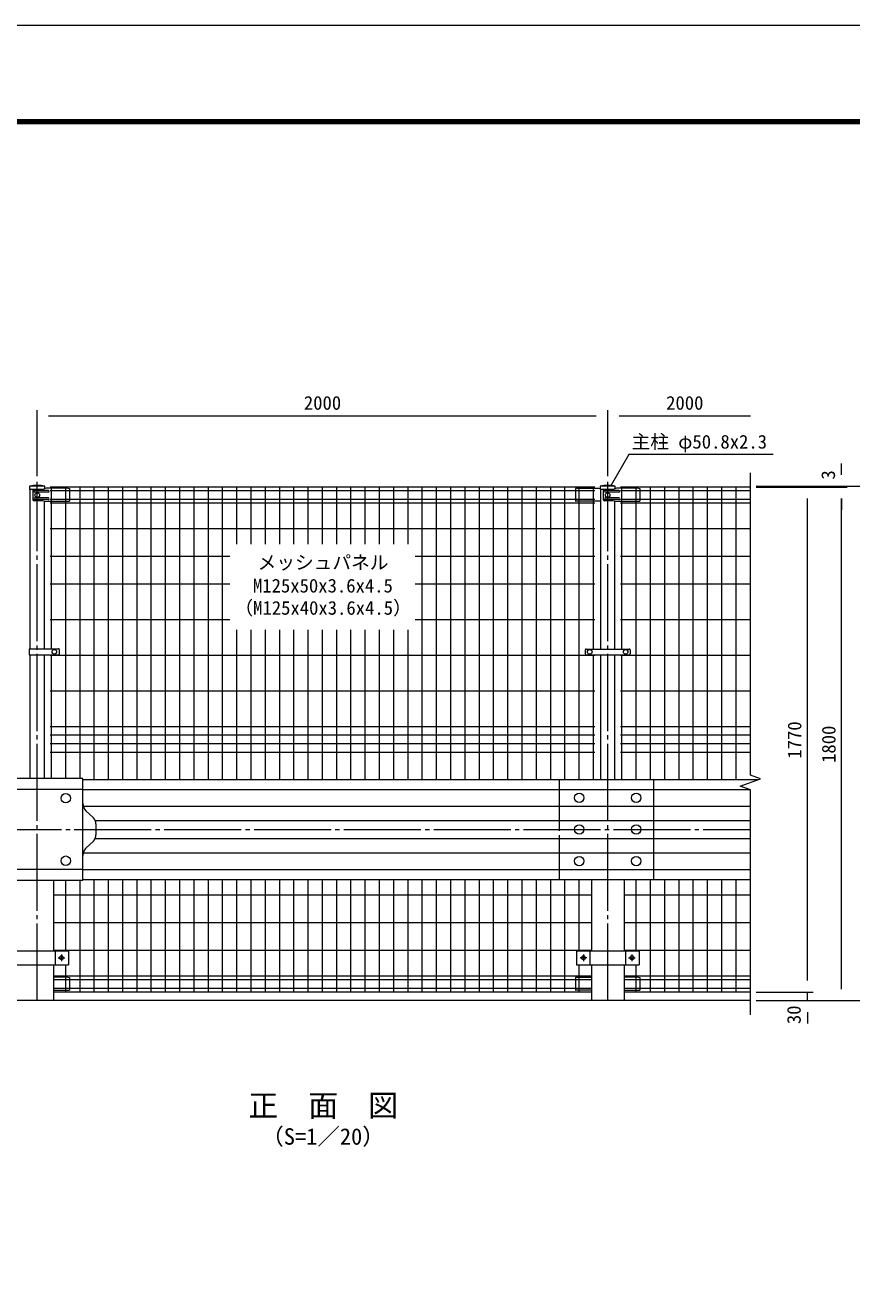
# Model space of a CAD drawing. Units: millimetres, scale not verified. Extents: x -6301 to 6299, y -4455 to 4455.
# Drawn here: x -4035 to -1137, y 36 to 4455 of the extents above; entities that cross this region are included whole.
import ezdxf
from ezdxf.enums import TextEntityAlignment as Align

# ---------------------------------------------------------------- set-up
doc = ezdxf.new("R2010")
doc.units = ezdxf.units.MM
doc.header["$LTSCALE"] = 15
doc.linetypes.add('LONG_CHAIN', pattern=[21, 18, -1, 1, -1])
doc.linetypes.add('LONG_DASHED2', pattern=[13, 12, -1])
for name, color, linetype, lineweight in [('0-0_D-STR-TXT', 7, 'Continuous', 9), ('0-1_D-TTL', 7, 'Continuous', 9), ('0-2_D-TTL-TXT', 7, 'Continuous', 9), ('0-3_D-STR2', 7, 'Continuous', 9), ('0-4_D-STR-DIM', 7, 'Continuous', 9), ('0-5_0', 7, 'Continuous', 9), ('0-6_D-STR1', 1, 'Continuous', 9), ('0-7_D-BMK', 2, 'LONG_CHAIN', 9), ('0-8_D-STR3', 3, 'Continuous', 9), ('0-C_D-STR4', 7, 'Continuous', 9), ('0-D_1', 7, 'Continuous', 9)]:
    doc.layers.add(name, color=color, linetype=linetype, lineweight=lineweight)
doc.styles.add('ＭＳ ゴシック', font='')
doc.styles.get('ＭＳ ゴシック').set_extended_font_data('MS Gothic')

msp = doc.modelspace()

# ---------------------------------------------------------------- linework, layer by layer
at = {"layer": '0-0_D-STR-TXT'}
msp.add_lwpolyline([(-1412.49, 2949.81), (-1918.91, 2949.81), (-1980.42, 2843.26)], dxfattribs=at)
at = {"layer": '0-1_D-TTL', "color": 2}
msp.add_lwpolyline([(-6300.73, 4455), (6299.27, 4455), (6299.27, -4455), (-6300.73, -4455)], close=True, dxfattribs=at)
at = {"layer": '0-1_D-TTL'}
for points in [[(-5895.73, 4125), (5894.27, 4125), (5894.27, -4125), (-5895.73, -4125)], [(-5891.98, 4121.25), (5890.52, 4121.25), (5890.52, -4121.25), (-5891.98, -4121.25)], [(-5888.23, 4117.5), (5886.77, 4117.5), (5886.77, -4117.5), (-5888.23, -4117.5)], [(-5884.48, 4113.75), (5883.02, 4113.75), (5883.02, -4113.75), (-5884.48, -4113.75)], [(-5880.73, 4110), (5879.27, 4110), (5879.27, -4110), (-5880.73, -4110)]]:
    msp.add_lwpolyline(points, close=True, dxfattribs=at)
at = {"layer": '0-3_D-STR2'}
for p, q in [((-2037.85, 2836.08), (-3947.85, 2836.08)), ((-3942.85, 2269.33), (-3942.85, 2836.08)), ((-3892.85, 1814.08), (-3892.85, 2836.08)), ((-3842.85, 1814.08), (-3842.85, 2836.08)), ((-3792.85, 1811.08), (-3792.85, 2836.08)), ((-3742.85, 1811.08), (-3742.85, 2836.08)), ((-3692.85, 1811.08), (-3692.85, 2836.08)), ((-3642.85, 1811.08), (-3642.85, 2836.08)), ((-3592.85, 1811.08), (-3592.85, 2836.08)), ((-3542.85, 1811.08), (-3542.85, 2836.08)), ((-3492.85, 1811.08), (-3492.85, 2836.08)), ((-3442.85, 1811.08), (-3442.85, 2836.08)), ((-3392.85, 1811.08), (-3392.85, 2836.08)), ((-3342.85, 1811.08), (-3342.85, 2836.08)), ((-3292.85, 2636.08), (-3292.85, 2836.08)), ((-3242.85, 2636.08), (-3242.85, 2836.08)), ((-3192.85, 2636.08), (-3192.85, 2836.08)), ((-3142.85, 2636.08), (-3142.85, 2836.08)), ((-3092.85, 2636.08), (-3092.85, 2836.08)), ((-3042.85, 2636.08), (-3042.85, 2836.08)), ((-2992.85, 2636.08), (-2992.85, 2836.08)), ((-2942.85, 2636.08), (-2942.85, 2836.08)), ((-2892.85, 2636.08), (-2892.85, 2836.08)), ((-2842.85, 2636.08), (-2842.85, 2836.08)), ((-2792.85, 2636.08), (-2792.85, 2836.08)), ((-2742.85, 2636.08), (-2742.85, 2836.08)), ((-2692.85, 2636.08), (-2692.85, 2836.08)), ((-2642.85, 1811.08), (-2642.85, 2836.08)), ((-2592.85, 1811.08), (-2592.85, 2836.08)), ((-2542.85, 1811.08), (-2542.85, 2836.08)), ((-2492.85, 1811.08), (-2492.85, 2836.08)), ((-2442.85, 1811.08), (-2442.85, 2836.08)), ((-2392.85, 1811.08), (-2392.85, 2836.08)), ((-2342.85, 1811.08), (-2342.85, 2836.08)), ((-2292.85, 1811.08), (-2292.85, 2836.08)), ((-2242.85, 1811.08), (-2242.85, 2836.08)), ((-2192.85, 1811.08), (-2192.85, 2836.08)), ((-2142.85, 1811.08), (-2142.85, 2836.08)), ((-2092.85, 1811.08), (-2092.85, 2836.08)), ((-2042.85, 2268.33), (-2042.85, 2836.08)), ((-1492.85, 2836.08), (-1947.85, 2836.08)), ((-1942.85, 2268.33), (-1942.85, 2836.08)), ((-1892.85, 1811.08), (-1892.85, 2836.08)), ((-1842.85, 1811.08), (-1842.85, 2836.08)), ((-1792.85, 1811.08), (-1792.85, 2836.08)), ((-1742.85, 1811.08), (-1742.85, 2836.08)), ((-1692.85, 1811.08), (-1692.85, 2836.08)), ((-1642.85, 1811.08), (-1642.85, 2836.08)), ((-1592.85, 1811.08), (-1592.85, 2836.08)), ((-1542.85, 1811.08), (-1542.85, 2836.08)), ((-2037.85, 2823.2), (-3947.85, 2823.2)), ((-2037.85, 2792.95), (-3947.85, 2792.95)), ((-1492.85, 2823.2), (-1947.85, 2823.2)), ((-1492.85, 2792.95), (-1947.85, 2792.95)), ((-2037.85, 2780.08), (-3947.85, 2780.08)), ((-1492.85, 2780.08), (-1947.85, 2780.08)), ((-2037.85, 2690.08), (-3947.85, 2690.08)), ((-1492.85, 2690.08), (-1947.85, 2690.08)), ((-3317.85, 2593.08), (-3947.85, 2593.08)), ((-2037.85, 2593.08), (-2667.85, 2593.08)), ((-1492.85, 2593.08), (-1947.85, 2593.08)), ((-3317.85, 2496.08), (-3947.85, 2496.08)), ((-2037.85, 2496.08), (-2667.85, 2496.08)), ((-1492.85, 2496.08), (-1947.85, 2496.08)), ((-3317.85, 2371.08), (-3947.85, 2371.08)), ((-2037.85, 2371.08), (-2667.85, 2371.08)), ((-1492.85, 2371.08), (-1947.85, 2371.08)), ((-3292.85, 1811.08), (-3292.85, 2336.08)), ((-3242.85, 1811.08), (-3242.85, 2336.08)), ((-3192.85, 1811.08), (-3192.85, 2336.08)), ((-3142.85, 1811.08), (-3142.85, 2336.08)), ((-3092.85, 1811.08), (-3092.85, 2336.08)), ((-3042.85, 1811.08), (-3042.85, 2336.08)), ((-2992.85, 1811.08), (-2992.85, 2336.08)), ((-2942.85, 1811.08), (-2942.85, 2336.08)), ((-2892.85, 1811.08), (-2892.85, 2336.08)), ((-2842.85, 1811.08), (-2842.85, 2336.08)), ((-2792.85, 1811.08), (-2792.85, 2336.08)), ((-2742.85, 1811.08), (-2742.85, 2336.08)), ((-2692.85, 1811.08), (-2692.85, 2336.08)), ((-2037.85, 2246.08), (-3947.85, 2246.08)), ((-3942.85, 1814.08), (-3942.85, 2248.33)), ((-2042.85, 1811.08), (-2042.85, 2248.33)), ((-1492.85, 2246.08), (-1947.85, 2246.08)), ((-1942.85, 1811.08), (-1942.85, 2248.33)), ((-2037.85, 2121.08), (-3947.85, 2121.08)), ((-1492.85, 2121.08), (-1947.85, 2121.08)), ((-2037.85, 1996.08), (-3947.85, 1996.08)), ((-1492.85, 1996.08), (-1947.85, 1996.08)), ((-2037.85, 1966.08), (-3947.85, 1966.08)), ((-1492.85, 1966.08), (-1947.85, 1966.08)), ((-2037.85, 1936.08), (-3947.85, 1936.08)), ((-2037.85, 1906.08), (-3947.85, 1906.08)), ((-1492.85, 1936.08), (-1947.85, 1936.08)), ((-1492.85, 1906.08), (-1947.85, 1906.08)), ((-3792.85, 1066.08), (-3792.85, 1461.08)), ((-3742.85, 1066.08), (-3742.85, 1461.08)), ((-3692.85, 1066.08), (-3692.85, 1461.08)), ((-3642.85, 1066.08), (-3642.85, 1461.08)), ((-3592.85, 1066.08), (-3592.85, 1461.08)), ((-3542.85, 1066.08), (-3542.85, 1461.08)), ((-3492.85, 1066.08), (-3492.85, 1461.08)), ((-3442.85, 1066.08), (-3442.85, 1461.08)), ((-3392.85, 1066.08), (-3392.85, 1461.08)), ((-3342.85, 1066.08), (-3342.85, 1461.08)), ((-3292.85, 1066.08), (-3292.85, 1461.08)), ((-3242.85, 1066.08), (-3242.85, 1461.08)), ((-3192.85, 1066.08), (-3192.85, 1461.08)), ((-3142.85, 1066.08), (-3142.85, 1461.08)), ((-3092.85, 1066.08), (-3092.85, 1461.08)), ((-3042.85, 1066.08), (-3042.85, 1461.08)), ((-2992.85, 1066.08), (-2992.85, 1461.08)), ((-2942.85, 1066.08), (-2942.85, 1461.08)), ((-2892.85, 1066.08), (-2892.85, 1461.08)), ((-2842.85, 1066.08), (-2842.85, 1461.08)), ((-2792.85, 1066.08), (-2792.85, 1461.08)), ((-2742.85, 1066.08), (-2742.85, 1461.08)), ((-2692.85, 1066.08), (-2692.85, 1461.08)), ((-2642.85, 1066.08), (-2642.85, 1461.08)), ((-2592.85, 1066.08), (-2592.85, 1461.08)), ((-2542.85, 1066.08), (-2542.85, 1461.08)), ((-2492.85, 1066.08), (-2492.85, 1461.08)), ((-2442.85, 1066.08), (-2442.85, 1461.08)), ((-2392.85, 1066.08), (-2392.85, 1461.08)), ((-2342.85, 1066.08), (-2342.85, 1461.08)), ((-2292.85, 1066.08), (-2292.85, 1461.08)), ((-2242.85, 1066.08), (-2242.85, 1461.08)), ((-2192.85, 1066.08), (-2192.85, 1461.08)), ((-2142.85, 1066.08), (-2142.85, 1461.08)), ((-2092.85, 1211.08), (-2092.85, 1461.08)), ((-1892.85, 1211.08), (-1892.85, 1461.08)), ((-1842.85, 1066.08), (-1842.85, 1461.08)), ((-1792.85, 1066.08), (-1792.85, 1461.08)), ((-1742.85, 1066.08), (-1742.85, 1461.08)), ((-1692.85, 1066.08), (-1692.85, 1461.08)), ((-1642.85, 1066.08), (-1642.85, 1461.08)), ((-1592.85, 1066.08), (-1592.85, 1461.08)), ((-1542.85, 1066.08), (-1542.85, 1461.08)), ((-3892.85, 1211.08), (-3892.85, 1458.08)), ((-3842.85, 1066.08), (-3842.85, 1458.08)), ((-2050, 1406.08), (-3935.7, 1406.08)), ((-1492.85, 1406.08), (-1935.7, 1406.08)), ((-2050, 1309.08), (-3935.7, 1309.08)), ((-1492.85, 1309.08), (-1935.7, 1309.08)), ((-2050, 1212.08), (-3935.7, 1212.08)), ((-1492.85, 1212.08), (-1935.7, 1212.08)), ((-3892.85, 1066.08), (-3892.85, 1161.08)), ((-2092.85, 1066.08), (-2092.85, 1161.08)), ((-1892.85, 1066.08), (-1892.85, 1161.08)), ((-2050, 1122.08), (-3935.7, 1122.08)), ((-2050, 1109.2), (-3935.7, 1109.2)), ((-1492.85, 1122.08), (-1935.7, 1122.08)), ((-1492.85, 1109.2), (-1935.7, 1109.2)), ((-2050, 1078.95), (-3935.7, 1078.95)), ((-2050, 1066.08), (-3935.7, 1066.08)), ((-1492.85, 1078.95), (-1935.7, 1078.95)), ((-1492.85, 1066.08), (-1935.7, 1066.08))]:
    msp.add_line(p, q, dxfattribs=at)
at = {"layer": '0-4_D-STR-DIM'}
for p, q in [((-3992.85, 2874.08), (-3992.85, 3106.08)), ((-1992.85, 2874.08), (-1992.85, 3106.08)), ((-1992.85, 2874.08), (-1992.85, 3106.08)), ((-3952.85, 3086.08), (-2032.85, 3086.08)), ((-1952.85, 3086.08), (-1492.85, 3086.08)), ((-1172.85, 2879.08), (-1172.85, 2919.08)), ((-1492.85, 1826.73), (-1492.85, 2886.08)), ((-1472.85, 2839.08), (-1032.85, 2839.08)), ((-1472.85, 2839.08), (-1152.85, 2839.08)), ((-1472.85, 2836.08), (-1272.85, 2836.08)), ((-1472.85, 2836.08), (-1152.85, 2836.08)), ((-1472.85, 2836.08), (-1152.85, 2836.08)), ((-1172.85, 2836.08), (-1172.85, 2839.08)), ((-1292.85, 1106.08), (-1292.85, 2796.08)), ((-1172.85, 1076.08), (-1172.85, 2796.08)), ((-1172.85, 2796.08), (-1172.85, 2756.08)), ((-1528.08, 1788.25), (-1457.61, 1813.9)), ((-1457.61, 1813.9), (-1492.85, 1826.73)), ((-1492.85, 1775.43), (-1528.08, 1788.25)), ((-1492.85, 986.08), (-1492.85, 1775.43)), ((-1292.85, 1106.08), (-1292.85, 1146.08)), ((-1472.85, 1066.08), (-1272.85, 1066.08)), ((-1472.85, 1066.08), (-1272.85, 1066.08)), ((-1292.85, 1036.08), (-1292.85, 1066.08)), ((-1472.85, 1036.08), (-1272.85, 1036.08)), ((-1472.85, 1036.08), (-1152.85, 1036.08)), ((-1472.85, 1036.08), (-1032.85, 1036.08)), ((-1292.85, 996.08), (-1292.85, 956.08))]:
    msp.add_line(p, q, dxfattribs=at)
at = {"layer": '0-5_0'}
for p, q in [((-3832.85, 1776.08), (-4162.85, 1776.08)), ((-3832.85, 1811.08), (-1465.37, 1811.08)), ((-3832.85, 1776.13), (-1494.77, 1776.13)), ((-3831.61, 1717.81), (-1492.85, 1717.81)), ((-3822.05, 1701.74), (-3796.14, 1676.94)), ((-3789.48, 1667.47), (-1492.85, 1667.47)), ((-3786.88, 1655.27), (-3786.88, 1616.89)), ((-3796.14, 1595.22), (-3822.05, 1570.41)), ((-3789.48, 1604.69), (-1492.85, 1604.69)), ((-3831.61, 1554.34), (-1492.85, 1554.34)), ((-3832.85, 1496.08), (-4162.85, 1496.08)), ((-3832.85, 1496.03), (-1492.85, 1496.03)), ((-3832.85, 1461.08), (-1492.85, 1461.08)), ((-4102.85, 1211.08), (-3882.85, 1211.08)), ((-3930.15, 1211.08), (-3930.15, 1161.08)), ((-3882.85, 1211.08), (-3882.85, 1161.08)), ((-2102.85, 1211.08), (-1882.85, 1211.08)), ((-2102.85, 1211.08), (-2102.85, 1161.08)), ((-2055.55, 1211.08), (-2055.55, 1161.08)), ((-1930.15, 1211.08), (-1930.15, 1161.08)), ((-1882.85, 1211.08), (-1882.85, 1161.08)), ((-4102.85, 1161.08), (-3882.85, 1161.08)), ((-2102.85, 1161.08), (-1882.85, 1161.08))]:
    msp.add_line(p, q, dxfattribs=at)
msp.add_lwpolyline([(-4472.85, 1458.08), (-3832.85, 1458.08), (-3832.85, 1814.08), (-4472.85, 1814.08)], dxfattribs=at)
for centre, radius in [((-3892.85, 1745.58), 16.5), ((-2092.85, 1746.97), 16.5), ((-1892.85, 1746.97), 16.5), ((-2092.85, 1636.08), 16.5), ((-1892.85, 1636.08), 16.5), ((-3892.85, 1526.58), 16.5), ((-2092.85, 1525.19), 16.5), ((-1892.85, 1525.19), 16.5), ((-3907.85, 1186.08), 7), ((-2077.85, 1186.08), 7), ((-1907.85, 1186.08), 7)]:
    msp.add_circle(centre, radius, dxfattribs=at)
for centre, radius, start, end in [((-3797.85, 1727.02), 35, 180, 226.24934), ((-3816.88, 1655.27), 30, 0, 46.24934), ((-3816.88, 1616.89), 30, 313.75066, 0), ((-3797.85, 1545.13), 35, 133.75066, 180)]:
    msp.add_arc(centre, radius, start, end, dxfattribs=at)
at = {"layer": '0-6_D-STR1'}
for p, q in [((-3966.25, 2839.08), (-4019.45, 2839.08)), ((-4019.45, 2839.08), (-4019.45, 2828.08)), ((-3973.49, 2828.08), (-4019.45, 2828.08)), ((-4018.25, 2828.08), (-4018.25, 2269.33)), ((-3966.25, 2830.59), (-3966.25, 2839.08)), ((-1966.25, 2839.08), (-2019.45, 2839.08)), ((-2019.45, 2839.08), (-2019.45, 2828.08)), ((-1973.49, 2828.08), (-2019.45, 2828.08)), ((-2018.25, 2828.08), (-2018.25, 2268.33)), ((-1966.25, 2830.59), (-1966.25, 2839.08)), ((-3967.45, 2269.33), (-3967.45, 2786.26)), ((-1967.45, 2268.33), (-1967.45, 2786.26)), ((-4018.25, 2248.33), (-4018.25, 1814.08)), ((-3967.45, 1814.08), (-3967.45, 2248.33)), ((-2018.25, 2248.33), (-2018.25, 1811.08)), ((-1967.45, 1811.08), (-1967.45, 2248.33)), ((-2050, 1461.08), (-2050, 1211.08)), ((-1935.7, 1461.08), (-1935.7, 1211.08)), ((-3935.7, 1458.08), (-3935.7, 1211.08)), ((-3935.7, 1161.08), (-3935.7, 1036.08)), ((-2050, 1161.08), (-2050, 1036.08)), ((-1935.7, 1161.08), (-1935.7, 1036.08))]:
    msp.add_line(p, q, dxfattribs=at)
for centre in [(-3992.85, 2722.65), (-1992.85, 2722.65)]:
    msp.add_arc(centre, 119.43, 77.13052, 102.86948, dxfattribs=at)
at = {"layer": '0-7_D-BMK'}
for p, q in [((-3992.85, 1036.08), (-3992.85, 2854.08)), ((-1992.85, 1036.08), (-1992.85, 2854.08)), ((-4492.85, 1636.08), (-1492.85, 1636.08)), ((-3907.85, 1197.74), (-3907.85, 1174.41)), ((-2077.85, 1197.74), (-2077.85, 1174.41)), ((-1907.85, 1197.74), (-1907.85, 1174.41)), ((-3919.51, 1186.08), (-3896.18, 1186.08)), ((-2066.18, 1186.08), (-2089.51, 1186.08)), ((-1919.51, 1186.08), (-1896.18, 1186.08))]:
    msp.add_line(p, q, dxfattribs=at)
at = {"layer": '0-8_D-STR3'}
for p, q in [((-3973.49, 2828.08), (-4003.33, 2828.08)), ((-3961.93, 2832.08), (-3973.49, 2828.08)), ((-3884.85, 2832.08), (-3961.93, 2832.08)), ((-3884.85, 2832.08), (-3879.85, 2831.08)), ((-3879.85, 2831.08), (-3879.85, 2787.26)), ((-2100.85, 2832.08), (-2105.85, 2831.08)), ((-2105.85, 2831.08), (-2105.85, 2787.26)), ((-2100.85, 2832.08), (-2023.76, 2832.08)), ((-2023.76, 2832.08), (-2019.45, 2830.59)), ((-1973.49, 2828.08), (-2003.33, 2828.08)), ((-1961.93, 2832.08), (-1973.49, 2828.08)), ((-1884.85, 2832.08), (-1961.93, 2832.08)), ((-1884.85, 2832.08), (-1879.85, 2831.08)), ((-1879.85, 2831.08), (-1879.85, 2787.26)), ((-4008.33, 2823.08), (-4008.33, 2793.08)), ((-3973.49, 2788.08), (-4003.33, 2788.08)), ((-3953.85, 2824.08), (-4001.26, 2824.08)), ((-3953.85, 2818.08), (-4001.26, 2818.08)), ((-3953.85, 2798.08), (-4001.26, 2798.08)), ((-3953.85, 2792.08), (-4001.26, 2792.08)), ((-3968.24, 2786.26), (-3973.49, 2788.08)), ((-3968.24, 2786.26), (-3880.85, 2786.26)), ((-2018.25, 2786.26), (-2104.85, 2786.26)), ((-2008.33, 2823.08), (-2008.33, 2793.08)), ((-1973.49, 2788.08), (-2003.33, 2788.08)), ((-1953.85, 2824.08), (-2001.26, 2824.08)), ((-1953.85, 2818.08), (-2001.26, 2818.08)), ((-1953.85, 2798.08), (-2001.26, 2798.08)), ((-1953.85, 2792.08), (-2001.26, 2792.08)), ((-1968.24, 2786.26), (-1973.49, 2788.08)), ((-1968.24, 2786.26), (-1880.85, 2786.26)), ((-4020.55, 2269.33), (-3917.86, 2269.33)), ((-4020.55, 2269.33), (-4020.55, 2248.33)), ((-3915.86, 2267.33), (-3915.86, 2250.33)), ((-2071.35, 2265.33), (-2071.35, 2251.33)), ((-2068.35, 2268.33), (-1917.35, 2268.33)), ((-1914.35, 2265.33), (-1914.35, 2251.33)), ((-4020.55, 2248.33), (-3917.86, 2248.33)), ((-2068.35, 2248.33), (-1917.35, 2248.33)), ((-3884.85, 1118.08), (-3935.7, 1118.08)), ((-3884.85, 1118.08), (-3879.85, 1117.08)), ((-3879.85, 1117.08), (-3879.85, 1073.26)), ((-2100.85, 1118.08), (-2105.85, 1117.08)), ((-2105.85, 1117.08), (-2105.85, 1073.26)), ((-2100.85, 1118.08), (-2050, 1118.08)), ((-1884.85, 1118.08), (-1935.7, 1118.08)), ((-1884.85, 1118.08), (-1879.85, 1117.08)), ((-1879.85, 1117.08), (-1879.85, 1073.26)), ((-3935.7, 1072.26), (-3880.85, 1072.26)), ((-2050, 1072.26), (-2104.85, 1072.26)), ((-1935.7, 1072.26), (-1880.85, 1072.26))]:
    msp.add_line(p, q, dxfattribs=at)
for centre in [(-3992.85, 2808.08), (-1992.85, 2808.08), (-3932.85, 2258.83), (-2055.85, 2258.33), (-1929.85, 2258.33)]:
    msp.add_circle(centre, 8, dxfattribs=at)
for centre, radius, start, end in [((-4003.33, 2823.08), 5, 90, 180), ((-2003.33, 2823.08), 5, 90, 180), ((-4003.33, 2793.08), 5, 180, 270), ((-4001.26, 2821.08), 3, 90, 270), ((-4001.26, 2795.08), 3, 90, 270), ((-3953.85, 2821.08), 3, 270, 90), ((-3953.85, 2795.08), 3, 270, 90), ((-3880.85, 2787.26), 1, 270, 0), ((-2104.85, 2787.26), 1, 180, 270), ((-2003.33, 2793.08), 5, 180, 270), ((-2001.26, 2821.08), 3, 90, 270), ((-2001.26, 2795.08), 3, 90, 270), ((-1953.85, 2821.08), 3, 270, 90), ((-1953.85, 2795.08), 3, 270, 90), ((-1880.85, 2787.26), 1, 270, 0), ((-3917.86, 2267.33), 2, 0, 90), ((-2068.35, 2265.33), 3, 90, 180), ((-1917.35, 2265.33), 3, 0, 90), ((-3917.86, 2250.33), 2, 270, 0), ((-2068.35, 2251.33), 3, 180, 270), ((-1917.35, 2251.33), 3, 270, 0), ((-3880.85, 1073.26), 1, 270, 0), ((-2104.85, 1073.26), 1, 180, 270), ((-1880.85, 1073.26), 1, 270, 0)]:
    msp.add_arc(centre, radius, start, end, dxfattribs=at)
at = {"layer": '0-C_D-STR4'}
msp.add_line((-1492.85, 1036.08), (-4492.85, 1036.08), dxfattribs=at)
at = {"layer": '0-D_1', "linetype": 'LONG_DASHED2'}
msp.add_line((-2162.85, 1811.08), (-2162.85, 1461.08), dxfattribs=at)
at = {"layer": '0-D_1'}
msp.add_line((-1832.85, 1811.08), (-1832.85, 1461.08), dxfattribs=at)

# ---------------------------------------------------------------- texts
at = {"layer": '0-0_D-STR-TXT', "style": 'ＭＳ ゴシック'}
for s, p in [('主柱 φ50.8x2.3', (-1909.36, 2956.55)), ('メッシュパネル', (-3220.26, 2533.48)), ('M125x50x3.6x4.5', (-3236.5, 2452.08)), ('（M125x40x3.6x4.5）', (-3301.48, 2374.24))]:
    msp.add_text(s, height=48.06, dxfattribs=at).set_placement(p, align=Align.BOTTOM_LEFT)
at = {"layer": '0-2_D-TTL-TXT', "style": 'ＭＳ ゴシック'}
for s, height, p in [('正\u3000面\u3000図', 76.98, (-3252.74, 606.82)), ('（S=1／20）', 57.73, (-3207.26, 513.63))]:
    msp.add_text(s, height=height, dxfattribs=at).set_placement(p, align=Align.BOTTOM_LEFT)
at = {"layer": '0-4_D-STR-DIM', "style": 'ＭＳ ゴシック'}
for p in [(-3058.1, 3092.83), (-1788.1, 3092.83)]:
    msp.add_text('2000', height=48.06, dxfattribs=at).set_placement(p, align=Align.BOTTOM_LEFT)
for s, p in [('3', (-1181.51, 2862.38)), ('1770', (-1299.59, 1884.18)), ('1800', (-1179.59, 1869.18)), ('30', (-1301.75, 953.61))]:
    msp.add_text(s, height=48.06, rotation=90, dxfattribs=at).set_placement(p, align=Align.BOTTOM_LEFT)

doc.saveas('drawing.dxf')
